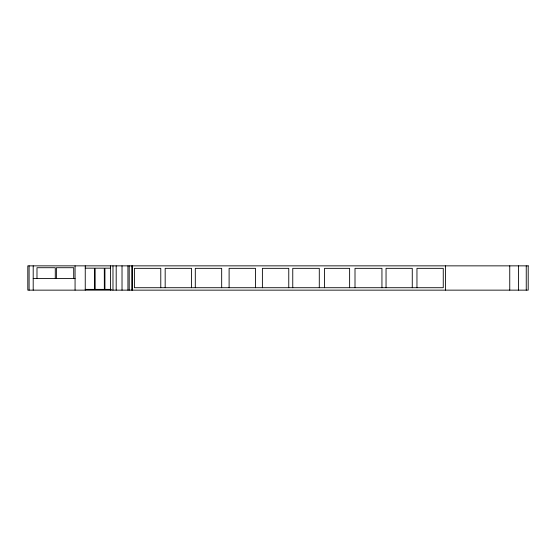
<?xml version="1.0" encoding="UTF-8"?>
<svg xmlns="http://www.w3.org/2000/svg" width="556" height="556" viewBox="0 0 556 556"><rect width="100%" height="100%" fill="white"/><g stroke="black" fill="none" stroke-linecap="round" stroke-linejoin="round"><path stroke-width="0.83" d="M85.249 268.166L94.52 268.166L94.52 289.377M110.561 268.166L104.924 268.166L104.924 289.377M33.2 278.424L75.067 278.424M85.249 289.377L111.297 289.377M104.347 289.377L104.306 268.166L95.125 268.166L95.166 289.377M526.247 265.858L526.247 290.142M518.442 265.858L518.442 290.142M509.748 265.858L509.748 290.142M445.523 265.858L445.523 290.142M416.958 287.716L416.958 268.339L443.257 268.339L443.257 287.716L134.406 287.716L134.406 268.339L160.781 268.339L160.781 287.716M412.267 287.716L412.267 268.339L386.045 268.339L386.045 287.716M381.944 287.716L381.944 268.339L355.006 268.339L355.006 287.716M349.627 287.716L349.627 268.339L324.53 268.339L324.53 287.716M319.29 287.716L319.29 268.339L292.762 268.339L292.762 287.716M288.766 287.716L288.766 268.339L262.39 268.339L262.39 287.716M255.482 287.716L255.482 268.339L229.107 268.339L229.107 287.716M221.677 287.716L221.677 268.339L195.302 268.339L195.302 287.716M191.549 287.716L191.549 268.339L165.174 268.339L165.174 287.716M132.523 265.858L132.523 290.142M131.765 265.858L131.765 290.142M129.201 265.858L129.201 290.142M127.936 265.858L127.936 290.142M122.021 265.858L122.021 290.142M116.19 265.858L116.19 290.142M112.979 265.858L112.979 290.142M110.422 265.858L110.422 290.142M85.249 265.858L85.249 290.142M75.067 265.858L75.067 290.142M73.712 278.424L73.712 267.714L56.385 267.714L56.385 278.424M55.28 278.424L55.28 267.714L36.988 267.714L36.988 278.424M33.2 265.858L33.2 290.142M29.093 265.858L29.093 290.142M528.2 265.858L27.8 265.858L27.8 290.142L528.2 290.142L528.2 265.858"/></g></svg>
